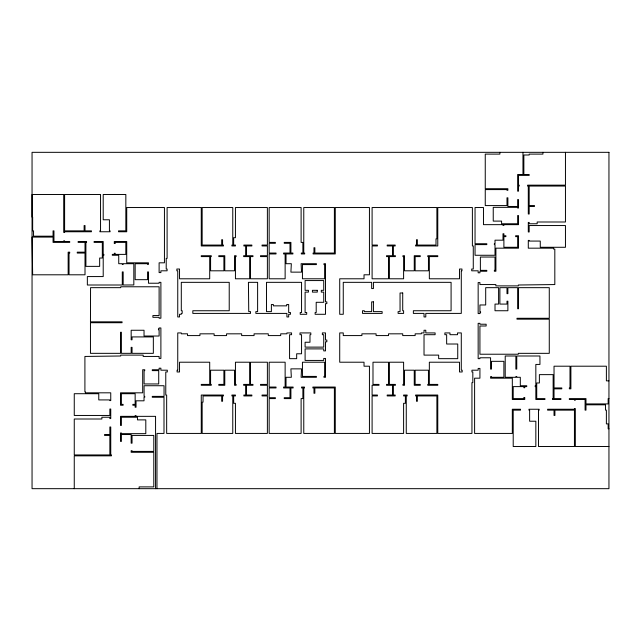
<?xml version="1.0" encoding="UTF-8"?>
<svg xmlns="http://www.w3.org/2000/svg" width="641" height="641" viewBox="0 0 641 641"><rect width="100%" height="100%" fill="white"/><g stroke="black" fill="none" stroke-linecap="round" stroke-linejoin="round"><path stroke-width="0.96" d="M608.95 380.85L606.386 380.85L606.386 366.203L570.891 366.203L570.891 388.831L569.336 388.831L569.336 387.949L570.001 387.949L570.001 366.203L554.032 366.203L554.032 387.949L561.796 387.949L561.796 388.831L554.032 388.831L554.032 398.598L560.907 398.598L560.907 399.479L552.478 399.479L552.478 398.598L553.143 398.598L553.143 374.632L539.385 374.632L539.385 382.973L536.725 382.973L536.725 398.598L544.93 398.598L544.93 399.479L535.836 399.479L535.836 386.611L535.171 386.611L535.171 385.73L535.836 385.73L535.836 364.433L539.954 364.433L539.93 355.995L516.758 355.995L516.758 369.088L515.869 369.088L515.869 355.995L505.22 355.995L505.22 377.293L515.869 377.293L515.869 376.628L516.758 376.628L516.758 377.293L520.308 377.293L520.308 385.73L526.742 385.73L526.742 386.611L524.747 386.611L524.747 387.725L523.857 387.725L523.857 386.611L513.209 386.611L513.209 398.598L523.857 398.598L523.857 397.484L524.747 397.484L524.747 399.479L512.319 399.479L512.319 378.182L490.573 378.182L490.573 376.628L491.463 376.628L491.463 377.293L503.89 377.293L503.89 361.324L491.463 361.324L491.463 369.088L490.573 369.088L490.573 357.774L479.925 357.774L479.925 358.656L478.154 358.656L478.154 323.336L479.925 323.336L479.925 324.226L486.142 324.226L486.142 326.005L479.925 326.005L479.925 354.225L518.313 354.225L518.313 353.335L549.273 353.335L549.273 319.17L516.975 319.17L516.975 318.281L549.273 318.281L549.273 287.665L518.529 287.665L518.529 308.738L517.648 308.738L517.648 287.665L507.88 287.665L507.88 293.658L506.991 293.658L506.991 287.665L499.892 287.665L499.892 304.082L506.991 304.082L506.991 301.198L507.88 301.198L507.88 310.741L495.012 310.741L495.012 304.082L498.602 304.082L498.602 287.665L485.694 287.665L485.694 304.972L479.925 304.972L479.925 311.806L480.59 311.806L480.59 312.688L479.925 312.688L479.925 313.577L478.154 313.577L478.154 282.569L479.925 282.569L479.925 284.556L495.854 284.556L495.854 285.886L518.313 285.886L518.313 285.005L554.818 284.556L554.818 249.061L553.584 249.061L553.584 248.171L528.288 248.171L528.296 240.407L529.178 240.407L529.178 241.072L540.267 241.072L540.267 247.282L565.458 247.282L565.458 225.544L529.178 225.544L529.178 231.978L528.296 231.978L528.296 222.435L529.178 222.435L529.178 223.765L537.166 223.765L537.166 221.994L565.458 221.994L565.458 186.05L529.178 186.05L529.178 205.569L534.506 205.569L534.506 206.458L529.178 206.458L529.178 214.006L528.296 214.006L528.296 186.05L527.623 186.05L527.623 185.161L565.458 185.161L565.458 152.326M608.95 398.598L608.165 398.598L608.165 403.918L585.978 403.918L585.978 398.598L569.336 398.598L569.336 399.479L574.44 399.479L574.44 400.152L575.33 400.152L575.33 399.479L585.089 399.479L585.089 410.136L585.978 410.136L585.978 404.808L605.505 404.808L605.505 410.136L606.378 410.136L606.378 423.885L608.165 423.885L608.165 428.765L608.95 428.765M608.95 446.521L575.33 446.521L575.33 408.581L574.44 408.581L574.44 409.246L547.598 409.246L547.598 410.136L554.032 410.136L554.032 415.456L554.914 415.456L554.914 410.136L574.44 410.136L574.44 446.521L538.496 446.521L538.496 410.136L539.161 410.136L539.161 409.246L528.961 409.246L528.961 410.136L529.626 410.136L529.626 421.225L535.836 421.225L535.836 446.521L513.209 446.521L513.209 410.136L520.524 410.136L520.524 409.246L512.319 409.246L512.319 433.428L474.604 433.428L474.604 378.182L479.925 378.182L479.925 368.423L478.154 368.423L478.154 370.194L471.944 370.194L471.944 371.972L472.826 371.972L472.826 382.621L471.944 382.621L471.944 433.428L437.771 433.428L437.771 395.048L415.584 395.048L415.584 395.93L416.474 395.93L416.474 401.258L417.363 401.258L417.363 395.93L436.89 395.93L436.89 433.428L406.266 433.428L406.266 395.93L407.155 395.93L407.155 395.048L403.606 395.048L403.606 395.93L405.384 395.93L405.384 403.301L403.606 403.301L403.606 433.428L372.101 433.428L372.101 395.93L377.429 395.93L377.429 395.048L372.101 395.048L372.101 385.281L378.983 385.281L378.983 384.4L372.99 384.4L372.99 362.213L388.518 362.213L388.518 384.4L386.523 384.4L386.523 385.281L392.516 385.281L392.516 395.048L387.188 395.048L387.188 395.93L395.176 395.93L395.176 395.048L393.398 395.048L393.398 385.281L395.401 385.281L395.401 384.4L389.408 384.4L389.408 362.213L403.606 362.213L403.606 384.4L402.941 384.4L402.941 385.281L404.495 385.281L404.495 370.194L414.254 370.194L414.254 385.281L420.248 385.281L420.248 384.4L415.144 384.4L415.144 370.194L428.452 370.194L428.452 384.4L427.787 384.4L427.787 385.281L437.771 385.281L437.771 384.4L429.342 384.4L429.342 362.213L459.517 362.213L459.517 371.972L462.177 371.972L462.177 370.194L461.288 370.194L461.288 332.927L457.522 332.927L457.522 334.698L449.974 334.698L449.974 332.927L444.87 332.927L444.87 334.698L446.649 334.698L446.649 344.017L457.738 344.017L457.738 358.664L438.66 358.664L438.66 355.114L424.022 355.114L424.022 334.698L435.111 334.698L435.111 332.927L425.792 332.927L425.792 330.259L424.022 330.259L424.022 332.927L421.353 332.927L421.353 333.809L415.144 333.833L415.144 335.58L402.716 335.58L402.716 333.817L388.518 333.833L388.518 335.58L376.099 335.58L376.099 333.817L361.901 333.833L361.901 335.58L343.264 335.58L343.264 332.927L339.714 332.927L339.714 362.213L364.024 362.213L364.024 366.203L369.44 366.203L369.44 433.428L335.275 433.428L335.275 387.06L312.864 387.06L312.864 387.949L313.978 387.949L313.978 393.27L314.859 393.27L314.859 387.949L334.386 387.949L334.386 433.428L303.77 433.428L303.77 387.949L304.435 387.949L304.435 387.06L301.55 387.06L301.55 387.949L302.881 387.949L302.881 398.598L301.11 398.598L301.11 433.428L269.156 433.428L269.156 398.598L275.374 398.598L275.374 397.708L269.156 397.708L269.156 387.949L276.039 387.949L276.039 387.06L269.156 387.06L269.156 362.213L285.133 362.213L285.133 387.06L283.578 387.06L283.578 387.949L290.012 387.949L290.012 397.708L284.243 397.708L284.243 398.598L290.902 398.598L290.902 387.949L293.121 387.949L293.121 387.06L286.022 387.06L286.022 377.293L291.343 377.293L290.902 368.863L301.55 368.863L301.11 377.293L316.414 377.293L316.414 376.411L302.44 376.411L302.44 362.213L324.626 362.213L324.626 376.411L323.961 376.411L323.961 377.293L325.508 377.293L325.508 358.439L323.737 358.439L323.737 360.434L305.1 360.434L305.1 348.896L323.737 348.896L323.737 350.891L325.508 350.891L325.508 341.797L326.846 341.797L326.846 340.026L325.508 340.026L325.508 332.927L322.359 332.927L322.359 334.698L323.737 334.698L323.737 347.126L305.1 347.126L305.1 342.246L309.98 342.246L309.98 334.698L310.821 334.698L310.821 332.927L299.996 332.927L299.996 334.698L301.55 334.698L301.55 353.776L296.671 353.776L296.671 358.664L289.572 358.664L289.572 334.698L291.567 334.698L291.567 332.927L286.912 332.927L286.912 333.809L280.694 333.833L280.694 335.588L268.275 335.588L268.275 333.817L254.068 333.833L254.068 335.588L241.649 335.588L241.649 333.817L226.561 333.833L226.561 335.588L214.134 335.588L214.134 333.817L199.936 333.833L199.936 335.588L187.509 335.588L187.517 333.817L181.299 333.809L181.299 332.927L177.749 332.927L177.749 370.194L177.092 370.194L177.092 371.972L179.528 371.972L179.528 362.213L209.703 362.213L209.703 384.4L201.266 384.4L201.266 385.281L211.25 385.281L211.25 384.4L210.585 384.4L210.585 370.194L223.901 370.194L223.901 384.4L218.797 384.4L218.797 385.281L224.783 385.281L224.783 370.194L234.55 370.194L234.55 385.281L236.104 385.281L236.104 384.4L235.439 384.4L235.439 362.213L249.637 362.213L249.637 384.4L243.644 384.4L243.644 385.281L245.639 385.281L245.639 395.048L243.868 395.048L243.868 395.93L251.857 395.93L251.857 395.048L246.529 395.048L246.529 385.281L252.963 385.281L252.963 384.4L250.519 384.4L250.519 362.213L267.385 362.213L267.385 384.4L260.502 384.4L260.502 385.281L267.385 385.281L267.385 395.048L262.057 395.048L262.057 395.93L267.385 395.93L267.385 433.428L235.439 433.428L235.439 403.301L233.661 403.301L233.661 395.93L235.439 395.93L235.439 395.048L231.89 395.048L231.89 395.93L232.771 395.93L232.771 433.428L202.155 433.428L202.155 402.147L203.045 402.147L203.045 395.93L221.682 395.93L221.682 401.258L222.571 401.258L222.571 395.93L223.453 395.93L223.453 395.048L201.266 395.048L201.266 433.428L166.66 433.428L166.66 395.048L165.771 395.048L165.771 371.972L167.325 371.972L167.325 370.194L160.891 370.194L160.891 368.198L159.112 368.198L159.112 369.737L152.286 369.737L152.286 370.626L158.72 370.626L158.72 383.951L144.081 383.951L144.081 370.634L144.746 370.626L144.746 369.737L142.695 369.737L142.695 392.821L120.508 392.821L120.508 405.248L123.104 405.248L123.104 404.359L121.397 404.359L121.397 393.71L135.147 393.71L135.147 404.359L132.863 404.359L132.863 405.248L135.147 405.248L135.147 407.243L136.036 407.243L136.036 400.809L144.025 400.809L144.025 397.268L144.746 397.268L144.746 396.378L144.081 396.378L144.081 385.73L164.048 385.73L164.048 396.378L152.286 396.378L152.286 397.268L164 397.268L164 433.428L156.973 433.428L156.973 488.674M542.935 152.326L542.935 154.104L529.178 154.104L529.178 154.994L523.857 154.994L523.857 174.512L529.178 174.512L529.178 175.402L518.529 175.402L518.529 185.161L519.194 185.161L519.194 186.05L518.529 186.05L518.529 191.154L517.648 191.154L517.648 174.512L522.968 174.512L522.968 152.326M499.892 152.326L499.892 154.104L485.253 154.104L485.253 188.71L507.88 188.71L507.88 190.265L506.991 190.265L506.991 189.6L485.253 189.6L485.253 205.577L506.991 205.577L506.991 197.813L507.88 197.813L507.88 206.466L517.648 206.466L517.648 199.583L518.529 199.583L518.529 208.013L517.648 208.013L517.648 207.347L493.241 207.347L493.241 221.105L501.583 221.105L501.583 223.765L517.648 223.765L517.648 215.552L518.529 215.552L518.529 224.654L503.89 224.654L503.89 225.32L503.001 225.32L503.001 224.654L483.474 224.654L483.474 207.532L475.045 207.532L475.045 243.732L486.807 243.732L486.807 244.622L475.045 244.622L475.045 255.27L495.012 255.27L495.012 244.622L494.347 244.622L494.347 243.732L495.012 243.732L495.012 240.183L503.001 240.183L503.001 233.749L503.89 233.749L503.89 235.752L505.885 235.752L505.885 236.633L503.89 236.633L503.89 247.282L517.648 247.282L517.648 236.633L515.644 236.633L515.644 235.752L518.529 235.752L518.529 248.171L495.902 248.171L495.902 271.247L494.347 271.247L494.347 270.358L495.012 270.358L495.012 257.041L480.373 257.041L480.373 270.358L486.807 270.358L486.807 271.247L479.925 271.247L479.925 272.802L478.154 272.802L478.154 270.806L471.712 270.806L471.712 269.028L473.274 269.028L473.274 245.952L472.385 245.952L472.385 207.532L437.771 207.532L437.771 245.952L415.584 245.952L415.584 245.07L416.474 245.07L416.474 239.742L417.363 239.742L417.363 245.07L436 245.07L436 238.853L436.89 238.853L436.89 207.532L372.101 207.532L372.101 245.07L377.429 245.07L377.429 245.952L372.101 245.952L372.101 278.787L388.518 278.787L388.518 256.6L386.523 256.6L386.523 255.719L392.516 255.719L392.516 245.952L387.188 245.952L387.188 245.07L395.176 245.07L395.176 245.952L393.398 245.952L393.398 255.719L395.401 255.719L395.401 256.6L389.408 256.6L389.408 278.787L403.606 278.787L403.606 256.6L402.941 256.6L402.941 255.719L404.495 255.719L404.495 270.806L414.254 270.806L414.254 255.719L420.248 255.719L420.248 256.6L415.144 256.6L415.144 270.806L428.452 270.806L428.452 256.6L427.787 256.6L427.787 255.719L437.771 255.719L437.771 256.6L429.342 256.6L429.342 278.787L459.517 278.787L459.517 269.028L461.953 269.028L461.953 270.806L461.288 270.806L461.288 313.401L425.792 313.401L425.792 316.95L424.022 316.95L424.022 313.401L413.365 313.401L413.365 310.741L451.088 310.741L451.088 282.336L373.431 282.336L373.431 288.554L371.66 288.554L371.66 282.336L343.264 282.336L343.264 314.29L339.714 314.29L339.714 278.787L364.024 278.787L364.024 274.797L369.44 274.797L369.44 207.532L335.275 207.532L335.275 253.94L313.088 253.94L313.088 253.051L313.978 253.051L313.978 247.73L314.859 247.73L314.859 253.051L334.386 253.051L334.386 207.532L303.77 207.532L303.77 253.051L304.659 253.051L304.659 253.94L301.326 253.94L301.326 253.051L302.881 253.051L302.881 242.402L301.11 242.402L301.11 207.532L269.156 207.532L269.156 242.402L275.374 242.402L275.374 243.292L269.156 243.292L269.156 253.051L276.039 253.051L276.039 253.94L269.156 253.94L269.156 278.787L285.133 278.787L285.133 253.94L283.578 253.94L283.578 253.051L290.012 253.051L290.012 243.292L284.243 243.292L284.243 242.402L290.902 242.402L290.902 253.051L292.897 253.051L292.897 253.94L286.022 253.94L286.022 263.707L291.343 263.707L290.902 272.137L301.55 272.137L301.11 263.707L316.414 263.707L316.414 264.589L302.44 264.589L302.44 278.787L324.626 278.787L324.626 264.589L323.961 264.589L323.961 263.707L325.508 263.707L325.508 301.863L326.846 301.863L326.846 303.642L325.508 303.642L325.508 314.29L315.132 314.29L315.132 312.512L316.197 312.512L316.197 302.304L323.737 302.304L323.737 292.104L321.293 292.104L321.293 290.325L323.737 290.325L323.737 280.566L305.1 280.566L305.1 290.325L308.425 290.325L308.425 292.104L305.1 292.104L305.1 312.512L306.694 312.512L306.694 314.29L300.22 314.29L300.22 312.512L301.55 312.512L301.55 282.336L266.496 282.336L266.496 311.622L271.375 311.622L271.375 304.523L273.37 304.523L273.37 305.853L286.687 305.853L286.687 304.523L288.682 304.523L288.682 312.512L290.461 312.512L290.461 314.29L288.682 314.29L288.682 316.95L286.912 316.95L286.912 313.401L255.847 313.401L255.847 311.622L257.618 311.622L257.618 282.336L248.42 282.336L248.748 311.622L250.519 311.622L250.519 313.401L192.837 313.401L192.837 310.741L229.222 310.741L229.222 282.336L181.299 282.336L181.299 310.741L182.188 310.741L182.188 313.401L181.299 313.401L181.299 314.29L179.528 314.29L179.528 316.95L177.749 316.95L177.749 270.806L176.868 270.806L176.868 269.028L179.528 269.028L179.528 278.787L209.703 278.787L209.703 256.6L201.266 256.6L201.266 255.719L211.25 255.719L211.25 256.6L210.585 256.6L210.585 270.806L223.901 270.806L223.901 256.6L218.797 256.6L218.797 255.719L224.783 255.719L224.783 270.806L234.55 270.806L234.55 255.719L236.104 255.719L236.104 256.6L235.439 256.6L235.439 278.787L249.637 278.787L249.637 256.6L243.644 256.6L243.644 255.719L245.639 255.719L245.639 245.952L243.868 245.952L243.868 245.07L251.857 245.07L251.857 245.952L246.529 245.952L246.529 255.719L252.963 255.719L252.963 256.6L250.519 256.6L250.519 278.787L267.385 278.787L267.385 256.6L260.502 256.6L260.502 255.719L267.385 255.719L267.385 245.952L262.057 245.952L262.057 245.07L267.385 245.07L267.385 207.532L235.439 207.532L235.439 237.699L233.661 237.699L233.661 245.07L235.439 245.07L235.439 245.952L231.89 245.952L231.89 245.07L232.771 245.07L232.771 207.532L202.155 207.532L202.155 245.07L221.682 245.07L221.682 239.742L222.571 239.742L222.571 245.07L223.453 245.07L223.453 245.952L201.266 245.952L201.266 207.532L167.101 207.532L167.101 258.379L166.211 258.379L166.211 269.028L167.101 269.028L167.101 270.806L160.891 270.806L160.891 272.577L159.112 272.577L159.112 262.818L164.441 262.818L164.441 207.532L126.726 207.532L126.726 231.754L118.513 231.754L118.513 230.864L125.836 230.864L125.836 194.479L103.209 194.479L103.209 219.775L109.419 219.775L109.419 230.864L110.084 230.864L110.084 231.754L99.876 231.754L99.876 230.864L100.541 230.864L100.541 194.479L64.605 194.479L64.605 230.864L84.123 230.864L84.123 225.544L85.013 225.544L85.013 230.864L91.447 230.864L91.447 231.754L64.605 231.754L64.605 232.419L63.715 232.419L63.715 194.479L32.05 194.479L32.058 217.115L32.651 217.115L32.651 230.864L33.54 230.864L33.54 236.192L53.067 236.192L53.067 230.864L53.956 230.864L53.956 241.521L63.715 241.521L63.715 240.848L64.605 240.848L64.605 241.521L69.709 241.521L69.709 242.402L53.067 242.402L53.067 237.082L32.058 237.082L32.651 274.797L68.154 274.797L68.154 252.169L69.709 252.169L69.709 253.051L69.036 253.051L69.036 274.797L85.013 274.797L85.013 253.051L77.249 253.051L77.249 252.169L85.013 252.169L85.013 242.402L78.138 242.402L78.138 241.521L86.567 241.521L86.567 242.402L85.902 242.402L85.902 266.368L99.659 266.368L99.659 258.027L102.32 258.027L102.32 242.402L94.107 242.402L94.107 241.521L103.209 241.521L103.209 254.389L103.874 254.389L103.874 255.27L103.209 255.27L103.209 276.567L87.352 276.567L87.352 285.005L122.287 285.005L122.287 271.912L123.176 271.912L123.176 285.005L133.825 284.957L133.825 263.707L123.176 263.707L123.176 264.372L122.287 264.372L122.287 263.707L118.737 263.707L118.737 255.27L112.303 255.27L112.303 254.389L114.298 254.389L114.298 253.275L115.188 253.275L115.188 254.389L125.836 254.389L125.836 242.402L115.188 242.402L115.188 243.516L114.298 243.516L114.298 241.521L126.726 241.521L126.726 262.818L148.464 262.818L148.464 264.372L147.582 264.372L147.582 263.707L135.155 263.707L135.155 279.676L147.582 279.676L147.582 271.912L148.464 271.912L148.464 283.226L159.112 283.226L159.112 282.336L160.891 282.336L160.891 318.208L159.112 318.208L159.112 317.319L152.903 317.319L152.903 315.548L159.112 315.548L159.112 286.775L120.732 286.775L120.732 287.665L90.557 287.665L90.461 321.83L122.062 321.83L122.062 322.719L90.461 322.719L90.461 353.335L120.508 353.335L120.508 332.262L121.397 332.262L121.397 353.335L131.165 353.335L131.165 347.342L132.046 347.342L132.046 353.335L153.343 353.335L153.343 336.918L132.046 336.918L132.046 339.802L131.165 339.802L131.165 330.259L144.033 330.259L144.033 336.028L159.112 336.028L159.112 329.746L158.447 329.746L158.447 328.857L159.112 328.857L159.112 327.968L160.891 327.968L160.891 358.431L159.112 358.431L159.112 356.436L143.183 356.436L143.183 355.114L120.732 355.114L120.732 355.995L84.908 356.444L84.908 391.939L85.453 391.939L85.453 392.821L110.749 392.821L110.749 400.585L109.859 400.585L109.859 399.92L98.77 399.92L98.77 393.71L74.26 393.71L74.26 415.456L109.859 415.456L109.859 409.022L110.749 409.022L110.749 418.565L109.859 418.565L109.859 417.235L101.879 417.235L101.879 419.006L74.26 419.006L74.26 454.95L109.859 454.95L109.859 435.423L104.531 435.423L104.531 434.534L109.859 434.534L109.859 426.994L110.749 426.994L110.749 454.95L111.414 454.95L111.414 455.839L74.26 455.839L74.26 488.674M155.563 488.674L155.563 416.346L136.036 416.346L136.036 415.672L135.147 415.672L135.147 416.346L120.508 416.346L120.508 425.44L121.397 425.44L121.397 417.235L137.462 417.235L137.462 419.887L145.803 419.887L145.803 433.653L121.397 433.653L121.397 432.987L120.508 432.987L120.508 441.417L121.397 441.417L121.397 434.534L131.165 434.534L131.165 443.187L132.046 443.187L132.046 435.423L153.792 435.423L153.792 451.4L132.046 451.4L132.046 450.735L131.165 450.735L131.165 452.29L153.792 452.29L153.792 486.896L139.145 486.896L139.145 488.674M608.95 152.326L32.05 152.326L32.05 488.674L608.95 488.674L608.95 152.326M317.303 290.325L312.423 290.325L312.423 292.104L317.303 292.104L317.303 290.325M402.716 292.993L400.056 292.993L400.056 311.622L398.101 311.622L398.101 313.401L403.606 313.401L403.606 310.741L402.716 310.741L402.716 292.993M373.431 301.863L371.66 301.863L371.66 311.622L364.312 311.622L364.312 310.741L362.534 310.741L362.534 313.401L382.132 313.401L382.132 311.622L373.431 311.622L373.431 301.863"/></g></svg>
